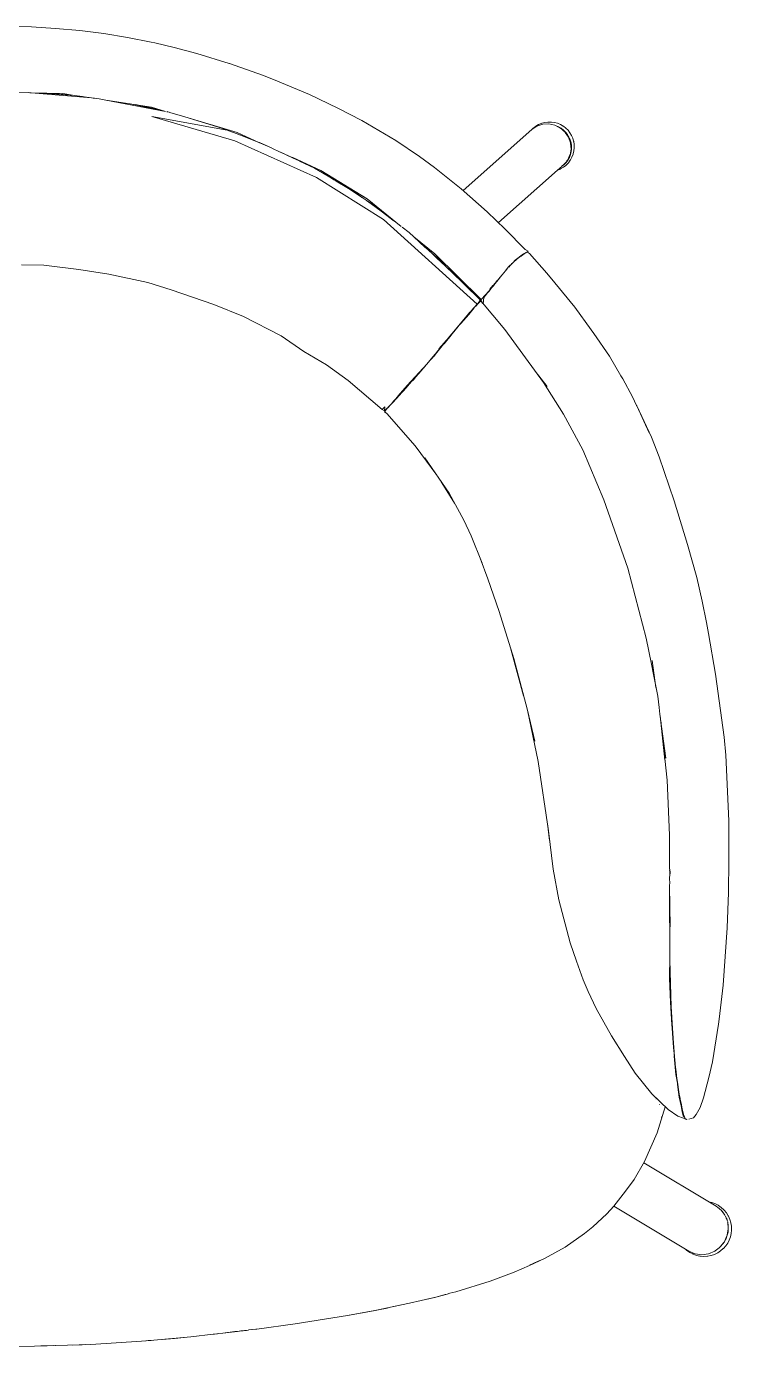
# Model space of a CAD drawing. Header units: millimetres. Extents: x 7998 to 72132, y -12523 to 5591.
# Drawn here: x 65242.1 to 65275.7, y -9556.4 to -9493.7 of the extents above; entities that cross this region are included whole.
import ezdxf

# ---------------------------------------------------------------- set-up
doc = ezdxf.new("R2010")
doc.units = ezdxf.units.MM
doc.layers.add('Xray_Furniture Temporary', color=23, linetype='Continuous', lineweight=15)

msp = doc.modelspace()

# ---------------------------------------------------------------- linework, layer by layer
at = {"layer": 'Xray_Furniture Temporary', "lineweight": 0}
for p, q in [((65242.391, -9493.687), (65241.225, -9493.665)), ((65242.391, -9493.687), (65243.536, -9493.758)), ((65243.536, -9493.758), (65244.684, -9493.863)), ((65244.684, -9493.863), (65245.82, -9494.003)), ((65245.82, -9494.003), (65246.945, -9494.189)), ((65246.945, -9494.189), (65248.069, -9494.409)), ((65248.242, -9494.439), (65248.069, -9494.409)), ((65249.166, -9494.669), (65248.242, -9494.439)), ((65250.249, -9494.951), (65249.166, -9494.669)), ((65250.249, -9494.951), (65251.786, -9495.424)), ((65251.79, -9495.429), (65251.786, -9495.424)), ((65253.361, -9495.983), (65251.79, -9495.429)), ((65253.884, -9496.182), (65253.361, -9495.983)), ((65253.884, -9496.182), (65255.594, -9496.906)), ((65239.582, -9496.837), (65242.241, -9496.813)), ((65242.303, -9496.816), (65242.241, -9496.813)), ((65242.367, -9496.822), (65242.303, -9496.816)), ((65243.879, -9496.858), (65242.367, -9496.822)), ((65245.241, -9497.065), (65242.367, -9496.822)), ((65242.783, -9496.832), (65243.367, -9496.863)), ((65243.367, -9496.854), (65243.09, -9496.839)), ((65244.43, -9496.945), (65243.367, -9496.854)), ((65243.367, -9496.863), (65244.43, -9496.954)), ((65244.43, -9496.945), (65243.879, -9496.858)), ((65244.539, -9496.959), (65244.43, -9496.945)), ((65244.43, -9496.954), (65244.812, -9497)), ((65245.241, -9497.065), (65244.539, -9496.959)), ((65245.317, -9497.071), (65245.241, -9497.065)), ((65245.379, -9497.075), (65245.317, -9497.071)), ((65245.481, -9497.088), (65245.379, -9497.075)), ((65245.597, -9497.105), (65245.481, -9497.088)), ((65245.682, -9497.122), (65245.597, -9497.105)), ((65245.925, -9497.17), (65245.682, -9497.122)), ((65248.095, -9497.5), (65245.925, -9497.17)), ((65248.764, -9497.703), (65245.925, -9497.17)), ((65256.946, -9497.555), (65255.594, -9496.906)), ((65247.085, -9497.347), (65247.549, -9497.434)), ((65247.551, -9497.425), (65247.335, -9497.385)), ((65247.549, -9497.434), (65248.764, -9497.703)), ((65248.557, -9497.65), (65247.551, -9497.425)), ((65248.764, -9497.703), (65248.095, -9497.5)), ((65248.764, -9497.703), (65248.557, -9497.65)), ((65248.837, -9497.721), (65248.816, -9497.715)), ((65248.863, -9497.725), (65248.837, -9497.721)), ((65248.863, -9497.725), (65248.923, -9497.739)), ((65248.923, -9497.739), (65248.965, -9497.75)), ((65248.965, -9497.75), (65249.67, -9497.969)), ((65256.946, -9497.555), (65258.082, -9498.133)), ((65248.111, -9497.947), (65252.051, -9499.11)), ((65251.685, -9498.59), (65248.111, -9497.947)), ((65252.16, -9498.71), (65249.67, -9497.969)), ((65249.67, -9497.969), (65251.429, -9498.508)), ((65250.994, -9498.363), (65251.429, -9498.508)), ((65251.431, -9498.499), (65251.254, -9498.44)), ((65258.082, -9498.133), (65259.705, -9499.085)), ((65266.169, -9498.561), (65266.407, -9498.404)), ((65266.332, -9498.42), (65266.214, -9498.512)), ((65266.347, -9498.41), (65266.332, -9498.42)), ((65266.347, -9498.41), (65266.476, -9498.334)), ((65266.407, -9498.404), (65266.68, -9498.316)), ((65266.614, -9498.277), (65266.476, -9498.334)), ((65266.614, -9498.277), (65266.634, -9498.27)), ((65266.634, -9498.27), (65266.778, -9498.231)), ((65266.68, -9498.316), (65266.969, -9498.302)), ((65266.778, -9498.231), (65266.926, -9498.212)), ((65266.926, -9498.212), (65266.948, -9498.212)), ((65267.077, -9498.213), (65266.948, -9498.212)), ((65266.969, -9498.302), (65267.255, -9498.363)), ((65267.077, -9498.213), (65267.096, -9498.213)), ((65267.243, -9498.233), (65267.096, -9498.213)), ((65267.387, -9498.272), (65267.243, -9498.233)), ((65267.255, -9498.363), (65267.288, -9498.38)), ((65267.296, -9498.382), (65267.288, -9498.38)), ((65267.427, -9498.437), (65267.296, -9498.382)), ((65267.296, -9498.382), (65267.517, -9498.495)), ((65267.427, -9498.437), (65267.369, -9498.42)), ((65267.525, -9498.33), (65267.387, -9498.272)), ((65267.422, -9498.447), (65267.427, -9498.437)), ((65267.551, -9498.508), (65267.427, -9498.437)), ((65267.427, -9498.437), (65267.479, -9498.476)), ((65267.655, -9498.405), (65267.525, -9498.33)), ((65267.655, -9498.405), (65267.663, -9498.41)), ((65267.663, -9498.41), (65267.78, -9498.5)), ((65251.429, -9498.508), (65251.491, -9498.531)), ((65251.635, -9498.574), (65251.431, -9498.499)), ((65251.635, -9498.574), (65251.491, -9498.531)), ((65251.685, -9498.59), (65251.647, -9498.579)), ((65251.685, -9498.59), (65251.767, -9498.623)), ((65252.33, -9498.83), (65251.767, -9498.623)), ((65251.809, -9498.638), (65252.109, -9498.758)), ((65252.109, -9498.758), (65252.328, -9498.838)), ((65253.194, -9499.177), (65252.16, -9498.71)), ((65252.328, -9498.838), (65253.191, -9499.185)), ((65253.194, -9499.177), (65252.33, -9498.83)), ((65259.705, -9499.085), (65260.831, -9499.845)), ((65266.169, -9498.561), (65262.897, -9501.471)), ((65266.214, -9498.512), (65266.169, -9498.561)), ((65267.517, -9498.495), (65267.533, -9498.508)), ((65267.547, -9498.515), (65267.533, -9498.508)), ((65267.547, -9498.515), (65267.551, -9498.508)), ((65267.584, -9498.548), (65267.547, -9498.515)), ((65267.551, -9498.508), (65267.665, -9498.595)), ((65267.599, -9498.566), (65267.584, -9498.548)), ((65267.665, -9498.595), (65267.584, -9498.548)), ((65267.599, -9498.566), (65267.654, -9498.608)), ((65267.665, -9498.595), (65267.654, -9498.608)), ((65267.654, -9498.608), (65267.71, -9498.663)), ((65267.761, -9498.701), (65267.654, -9498.608)), ((65267.767, -9498.696), (65267.665, -9498.595)), ((65267.665, -9498.595), (65267.723, -9498.668)), ((65267.71, -9498.663), (65267.739, -9498.689)), ((65267.739, -9498.689), (65267.746, -9498.699)), ((65267.754, -9498.707), (65267.841, -9498.818)), ((65267.754, -9498.707), (65267.905, -9498.931)), ((65267.767, -9498.696), (65267.761, -9498.701)), ((65267.841, -9498.818), (65267.761, -9498.701)), ((65267.855, -9498.809), (65267.767, -9498.696)), ((65267.885, -9498.603), (65267.78, -9498.5)), ((65267.855, -9498.809), (65267.79, -9498.743)), ((65267.841, -9498.818), (65267.855, -9498.809)), ((65267.841, -9498.818), (65267.905, -9498.931)), ((65267.921, -9498.936), (65267.841, -9498.818)), ((65267.928, -9498.932), (65267.855, -9498.809)), ((65267.855, -9498.809), (65267.893, -9498.895)), ((65267.976, -9498.719), (65267.885, -9498.603)), ((65267.905, -9498.931), (65268.003, -9499.206)), ((65267.905, -9498.931), (65267.913, -9498.94)), ((65267.913, -9498.94), (65267.97, -9499.069)), ((65267.921, -9498.936), (65267.928, -9498.932)), ((65268.018, -9499.202), (65267.921, -9498.936)), ((65267.928, -9498.932), (65267.986, -9499.063)), ((65267.986, -9499.063), (65267.938, -9498.982)), ((65267.986, -9499.063), (65267.97, -9499.069)), ((65267.97, -9499.069), (65268.009, -9499.204)), ((65268.051, -9498.846), (65267.976, -9498.719)), ((65268.026, -9499.201), (65267.986, -9499.063)), ((65267.986, -9499.063), (65268.001, -9499.155)), ((65268.051, -9498.846), (65268.11, -9498.981)), ((65268.11, -9498.981), (65268.152, -9499.122)), ((65255.934, -9500.848), (65252.051, -9499.11)), ((65253.191, -9499.185), (65253.787, -9499.445)), ((65253.221, -9499.189), (65253.194, -9499.177)), ((65253.221, -9499.189), (65253.787, -9499.445)), ((65253.809, -9499.455), (65254.21, -9499.636)), ((65254.227, -9499.644), (65254.799, -9499.912)), ((65254.227, -9499.644), (65254.771, -9499.889)), ((65268.027, -9499.495), (65267.98, -9499.77)), ((65268.019, -9499.621), (65267.996, -9499.718)), ((65267.996, -9499.758), (65268.019, -9499.621)), ((65268.003, -9499.206), (65268.003, -9499.214)), ((65268.003, -9499.214), (65268.027, -9499.495)), ((65268.003, -9499.761), (65268.036, -9499.624)), ((65268.036, -9499.624), (65268.004, -9499.709)), ((65268.009, -9499.204), (65268.03, -9499.342)), ((65268.026, -9499.201), (65268.018, -9499.202)), ((65268.03, -9499.342), (65268.018, -9499.202)), ((65268.034, -9499.482), (65268.019, -9499.621)), ((65268.019, -9499.621), (65268.043, -9499.483)), ((65268.036, -9499.624), (65268.019, -9499.621)), ((65268.047, -9499.341), (65268.023, -9499.252)), ((65268.047, -9499.341), (65268.026, -9499.201)), ((65268.03, -9499.342), (65268.047, -9499.341)), ((65268.03, -9499.342), (65268.034, -9499.482)), ((65268.043, -9499.483), (65268.03, -9499.342)), ((65268.036, -9499.624), (65268.035, -9499.531)), ((65268.051, -9499.483), (65268.036, -9499.624)), ((65268.047, -9499.341), (65268.039, -9499.434)), ((65268.043, -9499.483), (65268.051, -9499.483)), ((65268.051, -9499.483), (65268.047, -9499.341)), ((65268.126, -9499.743), (65268.132, -9499.723)), ((65268.132, -9499.723), (65268.166, -9499.579)), ((65268.155, -9499.133), (65268.152, -9499.122)), ((65268.178, -9499.282), (65268.155, -9499.133)), ((65268.166, -9499.579), (65268.181, -9499.431)), ((65268.181, -9499.431), (65268.178, -9499.282)), ((65254.802, -9499.904), (65254.771, -9499.889)), ((65254.799, -9499.912), (65254.822, -9499.924)), ((65254.802, -9499.904), (65256.142, -9500.509)), ((65255.105, -9500.056), (65254.802, -9499.904)), ((65254.822, -9499.924), (65255.105, -9500.056)), ((65255.121, -9500.064), (65255.841, -9500.402)), ((65260.831, -9499.845), (65261.541, -9500.368)), ((65267.584, -9500.32), (65267.384, -9500.502)), ((65267.584, -9500.32), (65267.596, -9500.313)), ((65267.596, -9500.313), (65267.588, -9500.316)), ((65267.594, -9500.31), (65267.596, -9500.313)), ((65267.596, -9500.313), (65267.705, -9500.227)), ((65267.665, -9500.247), (65267.596, -9500.313)), ((65267.596, -9500.313), (65267.628, -9500.281)), ((65267.663, -9500.363), (65267.781, -9500.27)), ((65267.685, -9500.233), (65267.665, -9500.247)), ((65267.685, -9500.233), (65267.7, -9500.221)), ((65267.7, -9500.221), (65267.732, -9500.183)), ((65267.705, -9500.227), (65267.7, -9500.221)), ((65267.705, -9500.227), (65267.802, -9500.127)), ((65267.802, -9500.127), (65267.732, -9500.183)), ((65267.732, -9500.183), (65267.745, -9500.161)), ((65267.745, -9500.161), (65267.789, -9500.115)), ((65267.781, -9500.27), (65267.795, -9500.259)), ((65267.789, -9500.115), (65267.835, -9500.053)), ((65267.802, -9500.127), (65267.789, -9500.115)), ((65267.795, -9500.259), (65267.899, -9500.151)), ((65267.885, -9500.014), (65267.802, -9500.127)), ((65267.802, -9500.127), (65267.847, -9500.047)), ((65267.852, -9500.034), (65267.835, -9500.053)), ((65267.835, -9500.053), (65267.847, -9500.047)), ((65267.847, -9500.047), (65267.852, -9500.034)), ((65267.857, -9500.023), (65267.852, -9500.034)), ((65267.863, -9500.022), (65267.857, -9500.023)), ((65267.871, -9500.005), (65267.863, -9500.022)), ((65267.863, -9500.022), (65267.878, -9500.01)), ((65267.976, -9499.777), (65267.871, -9500.005)), ((65267.937, -9499.884), (65267.871, -9500.005)), ((65267.878, -9500.01), (65267.937, -9499.884)), ((65267.878, -9500.01), (65267.885, -9500.014)), ((65267.885, -9500.014), (65267.952, -9499.892)), ((65267.952, -9499.892), (65267.899, -9499.966)), ((65267.899, -9500.151), (65267.988, -9500.031)), ((65267.937, -9499.884), (65267.996, -9499.758)), ((65267.976, -9499.777), (65267.937, -9499.884)), ((65267.937, -9499.884), (65267.952, -9499.892)), ((65267.952, -9499.892), (65268.003, -9499.761)), ((65267.952, -9499.892), (65267.975, -9499.803)), ((65267.98, -9499.77), (65267.976, -9499.777)), ((65267.988, -9500.031), (65268, -9500.014)), ((65268.003, -9499.761), (65267.996, -9499.758)), ((65268, -9500.014), (65268.072, -9499.883)), ((65268.126, -9499.743), (65268.072, -9499.883)), ((65255.841, -9500.402), (65256.483, -9500.79)), ((65259.113, -9502.843), (65255.934, -9500.848)), ((65258.334, -9501.856), (65256.142, -9500.509)), ((65258.334, -9501.856), (65256.483, -9500.79)), ((65256.565, -9500.838), (65256.76, -9500.958)), ((65256.76, -9500.958), (65256.862, -9501.016)), ((65261.541, -9500.368), (65262.807, -9501.392)), ((65267.377, -9500.504), (65264.577, -9502.994)), ((65267.384, -9500.502), (65267.377, -9500.504)), ((65267.522, -9500.444), (65267.384, -9500.502)), ((65267.522, -9500.444), (65267.534, -9500.438)), ((65267.534, -9500.438), (65267.663, -9500.363)), ((65256.862, -9501.016), (65257.454, -9501.377)), ((65257.458, -9501.37), (65256.937, -9501.052)), ((65257.454, -9501.377), (65258.005, -9501.736)), ((65258.009, -9501.728), (65257.458, -9501.37)), ((65264.047, -9502.484), (65262.807, -9501.392)), ((65258.005, -9501.736), (65258.089, -9501.794)), ((65258.526, -9502.086), (65258.009, -9501.728)), ((65258.089, -9501.794), (65258.223, -9501.882)), ((65258.223, -9501.882), (65258.311, -9501.947)), ((65258.311, -9501.947), (65258.522, -9502.093)), ((65259.958, -9503.177), (65258.334, -9501.856)), ((65259.482, -9502.804), (65258.334, -9501.856)), ((65258.522, -9502.093), (65259.011, -9502.451)), ((65259.015, -9502.444), (65258.526, -9502.086)), ((65259.011, -9502.451), (65259.478, -9502.811)), ((65259.011, -9502.451), (65259.482, -9502.804)), ((65259.482, -9502.804), (65259.015, -9502.444)), ((65263.567, -9506.872), (65259.113, -9502.843)), ((65259.478, -9502.811), (65259.59, -9502.902)), ((65259.592, -9502.893), (65259.482, -9502.804)), ((65264.896, -9503.301), (65264.047, -9502.484)), ((65259.732, -9503.008), (65259.599, -9502.899)), ((65259.599, -9502.899), (65259.737, -9503.003)), ((65260.008, -9503.21), (65260.338, -9503.46)), ((65260.554, -9503.661), (65260.338, -9503.46)), ((65265.846, -9504.266), (65264.896, -9503.301)), ((65261.562, -9504.481), (65260.559, -9503.666)), ((65261.082, -9504.152), (65260.559, -9503.666)), ((65261.239, -9504.291), (65261.082, -9504.152)), ((65261.659, -9504.674), (65261.239, -9504.291)), ((65261.455, -9504.499), (65261.239, -9504.291)), ((65261.455, -9504.499), (65261.654, -9504.681)), ((65263.753, -9506.649), (65261.562, -9504.481)), ((65261.654, -9504.681), (65262.064, -9505.066)), ((65262.069, -9505.059), (65261.659, -9504.674)), ((65265.776, -9504.47), (65265.365, -9504.778)), ((65265.465, -9504.714), (65265.402, -9504.766)), ((65265.408, -9504.773), (65265.471, -9504.72)), ((65265.527, -9504.664), (65265.465, -9504.714)), ((65265.471, -9504.72), (65265.533, -9504.671)), ((65265.588, -9504.618), (65265.527, -9504.664)), ((65265.533, -9504.671), (65265.594, -9504.625)), ((65265.647, -9504.576), (65265.588, -9504.618)), ((65265.594, -9504.625), (65265.653, -9504.583)), ((65265.702, -9504.538), (65265.647, -9504.576)), ((65265.653, -9504.583), (65265.708, -9504.545)), ((65265.753, -9504.505), (65265.702, -9504.538)), ((65265.708, -9504.545), (65265.715, -9504.54)), ((65265.715, -9504.54), (65265.743, -9504.519)), ((65265.8, -9504.475), (65265.743, -9504.519)), ((65265.8, -9504.475), (65265.753, -9504.505)), ((65265.983, -9504.357), (65265.776, -9504.47)), ((65265.841, -9504.451), (65265.8, -9504.475)), ((65265.875, -9504.432), (65265.841, -9504.451)), ((65265.983, -9504.357), (65265.846, -9504.266)), ((65265.901, -9504.419), (65265.875, -9504.432)), ((65265.956, -9504.384), (65265.901, -9504.419)), ((65265.965, -9504.392), (65265.983, -9504.357)), ((65265.965, -9504.392), (65266.047, -9504.467)), ((65266.872, -9505.401), (65266.047, -9504.467)), ((65242.981, -9505.011), (65241.921, -9504.999)), ((65244.642, -9505.214), (65242.981, -9505.011)), ((65244.642, -9505.214), (65246.059, -9505.448)), ((65262.832, -9505.806), (65262.064, -9505.066)), ((65262.466, -9505.445), (65262.069, -9505.059)), ((65264.831, -9505.374), (65264.913, -9505.277)), ((65264.989, -9505.176), (65264.913, -9505.277)), ((65264.913, -9505.277), (65264.992, -9505.186)), ((65265.058, -9505.093), (65264.989, -9505.176)), ((65265.061, -9505.097), (65264.989, -9505.176)), ((65265.134, -9505.02), (65265.058, -9505.093)), ((65265.134, -9505.02), (65265.061, -9505.097)), ((65265.067, -9505.103), (65265.14, -9505.026)), ((65265.14, -9505.026), (65265.21, -9504.956)), ((65265.271, -9504.883), (65265.204, -9504.949)), ((65265.21, -9504.956), (65265.277, -9504.89)), ((65265.365, -9504.778), (65265.271, -9504.883)), ((65265.337, -9504.823), (65265.271, -9504.883)), ((65265.277, -9504.89), (65265.343, -9504.829)), ((65265.402, -9504.766), (65265.337, -9504.823)), ((65265.343, -9504.829), (65265.408, -9504.773)), ((65246.059, -9505.448), (65247.917, -9505.839)), ((65249.022, -9506.195), (65247.917, -9505.839)), ((65262.832, -9505.806), (65262.466, -9505.445)), ((65262.967, -9505.938), (65262.832, -9505.806)), ((65263.695, -9506.641), (65262.967, -9505.938)), ((65264.317, -9505.978), (65264.163, -9506.153)), ((65264.317, -9505.978), (65264.329, -9505.99)), ((65264.322, -9505.999), (65264.318, -9506.004)), ((65264.484, -9505.793), (65264.32, -9505.975)), ((65264.32, -9505.975), (65264.329, -9505.99)), ((65264.329, -9505.99), (65264.322, -9505.999)), ((65264.328, -9506.005), (65264.338, -9506)), ((65264.402, -9505.898), (65264.329, -9505.99)), ((65264.329, -9505.99), (65264.335, -9505.996)), ((65264.335, -9505.996), (65264.341, -9505.996)), ((65264.341, -9505.996), (65264.408, -9505.905)), ((65264.484, -9505.793), (65264.402, -9505.898)), ((65264.575, -9505.692), (65264.408, -9505.905)), ((65264.524, -9505.742), (65264.484, -9505.793)), ((65264.524, -9505.742), (65264.53, -9505.736)), ((65264.661, -9505.584), (65264.53, -9505.736)), ((65264.575, -9505.692), (65264.661, -9505.584)), ((65264.661, -9505.584), (65264.747, -9505.477)), ((65264.747, -9505.477), (65264.831, -9505.374)), ((65266.872, -9505.401), (65267.255, -9505.857)), ((65268.205, -9507.014), (65267.255, -9505.857)), ((65249.022, -9506.195), (65251.059, -9506.879)), ((65263.756, -9506.653), (65263.969, -9506.427)), ((65263.859, -9506.857), (65263.886, -9506.548)), ((65263.886, -9506.548), (65263.959, -9506.45)), ((65263.959, -9506.45), (65264.007, -9506.394)), ((65263.969, -9506.427), (65264.114, -9506.255)), ((65264.007, -9506.394), (65264.061, -9506.332)), ((65264.061, -9506.332), (65264.119, -9506.262)), ((65264.178, -9506.178), (65264.114, -9506.255)), ((65264.119, -9506.262), (65264.183, -9506.185)), ((65264.247, -9506.093), (65264.178, -9506.178)), ((65264.183, -9506.185), (65264.253, -9506.099)), ((65264.253, -9506.099), (65264.32, -9506.015)), ((65264.314, -9506.009), (65264.32, -9506.015)), ((65264.318, -9506.004), (65264.324, -9506.01)), ((65264.324, -9506.01), (65264.328, -9506.014)), ((65252.455, -9507.463), (65251.059, -9506.879)), ((65263.217, -9507.255), (65263.162, -9507.322)), ((65263.169, -9507.328), (65263.266, -9507.216)), ((65263.17, -9507.358), (65263.42, -9507.042)), ((65263.17, -9507.358), (65263.349, -9507.122)), ((65263.259, -9507.21), (65263.217, -9507.255)), ((65263.285, -9507.181), (65263.259, -9507.21)), ((65263.266, -9507.216), (65263.349, -9507.122)), ((65263.567, -9506.872), (65263.285, -9507.181)), ((65263.349, -9507.122), (65263.42, -9507.042)), ((65263.496, -9506.966), (65263.488, -9506.959)), ((65263.496, -9506.966), (65263.618, -9506.844)), ((65263.682, -9506.736), (65263.567, -9506.872)), ((65263.618, -9506.844), (65263.694, -9506.756)), ((65263.678, -9506.678), (65263.691, -9506.697)), ((65263.695, -9506.68), (65263.678, -9506.678)), ((65263.687, -9506.736), (65263.682, -9506.736)), ((65263.687, -9506.736), (65263.69, -9506.733)), ((65263.694, -9506.756), (65263.687, -9506.736)), ((65263.69, -9506.733), (65263.715, -9506.74)), ((65263.691, -9506.697), (65263.695, -9506.68)), ((65263.691, -9506.697), (65263.694, -9506.728)), ((65263.738, -9506.715), (65263.694, -9506.728)), ((65263.715, -9506.74), (65263.694, -9506.756)), ((65263.695, -9506.68), (65263.695, -9506.641)), ((65263.738, -9506.715), (65263.715, -9506.74)), ((65263.753, -9506.649), (65263.725, -9506.684)), ((65263.725, -9506.684), (65263.756, -9506.653)), ((65263.729, -9506.688), (65263.743, -9506.678)), ((65263.839, -9506.833), (65263.729, -9506.688)), ((65263.738, -9506.715), (65264.886, -9508.069)), ((65263.743, -9506.678), (65263.839, -9506.833)), ((65263.756, -9506.653), (65263.753, -9506.649)), ((65268.205, -9507.014), (65268.983, -9508.09)), ((65252.455, -9507.463), (65254.249, -9508.369)), ((65262.443, -9508.181), (65263.086, -9507.412)), ((65262.664, -9507.928), (65262.71, -9507.873)), ((65262.71, -9507.873), (65262.784, -9507.782)), ((65263.17, -9507.358), (65262.784, -9507.782)), ((65262.922, -9507.62), (65262.784, -9507.782)), ((65262.922, -9507.62), (65262.935, -9507.604)), ((65262.935, -9507.604), (65263.169, -9507.328)), ((65263.162, -9507.322), (65263.086, -9507.412)), ((65254.249, -9508.369), (65255.332, -9509.125)), ((65261.741, -9508.999), (65262.231, -9508.438)), ((65262.332, -9508.336), (65262.001, -9508.762)), ((65262.231, -9508.438), (65262.094, -9508.605)), ((65262.101, -9508.612), (65262.237, -9508.445)), ((65262.236, -9508.428), (65262.231, -9508.438)), ((65262.372, -9508.267), (65262.236, -9508.428)), ((65262.237, -9508.445), (65262.332, -9508.336)), ((65262.332, -9508.336), (65262.378, -9508.273)), ((65262.443, -9508.181), (65262.372, -9508.267)), ((65262.378, -9508.273), (65262.522, -9508.1)), ((65262.522, -9508.1), (65262.664, -9507.928)), ((65266.719, -9510.593), (65264.886, -9508.069)), ((65269.113, -9508.265), (65268.983, -9508.09)), ((65269.857, -9509.348), (65269.113, -9508.265)), ((65255.332, -9509.125), (65256.405, -9509.758)), ((65261.686, -9509.106), (65261.59, -9509.223)), ((65261.651, -9509.163), (65261.846, -9508.924)), ((65261.715, -9509.076), (65261.686, -9509.106)), ((65261.716, -9509.07), (65261.715, -9509.076)), ((65262.094, -9508.605), (65261.716, -9509.07)), ((65261.741, -9508.999), (65262.094, -9508.605)), ((65262.101, -9508.612), (65261.846, -9508.924)), ((65256.405, -9509.758), (65257.438, -9510.504)), ((65260.996, -9509.914), (65261.174, -9509.718)), ((65261.174, -9509.718), (65261.064, -9509.851)), ((65261.322, -9509.544), (65261.174, -9509.718)), ((65261.46, -9509.38), (65261.322, -9509.544)), ((65261.421, -9509.441), (65261.322, -9509.544)), ((65261.421, -9509.441), (65261.467, -9509.386)), ((65261.59, -9509.223), (65261.46, -9509.38)), ((65261.467, -9509.386), (65261.484, -9509.367)), ((65261.484, -9509.367), (65261.597, -9509.229)), ((65261.597, -9509.229), (65261.651, -9509.163)), ((65269.857, -9509.348), (65270.4, -9510.273)), ((65260.996, -9509.914), (65260.247, -9510.735)), ((65260.643, -9510.325), (65260.447, -9510.545)), ((65260.453, -9510.551), (65260.649, -9510.331)), ((65260.649, -9510.331), (65260.54, -9510.462)), ((65260.833, -9510.11), (65260.643, -9510.325)), ((65260.649, -9510.331), (65260.793, -9510.169)), ((65260.983, -9509.937), (65260.793, -9510.169)), ((65260.983, -9509.937), (65260.833, -9510.11)), ((65260.936, -9509.979), (65260.983, -9509.937)), ((65260.99, -9509.93), (65260.983, -9509.937)), ((65261.012, -9509.906), (65260.99, -9509.93)), ((65261.042, -9509.872), (65260.996, -9509.914)), ((65261.042, -9509.872), (65261.012, -9509.906)), ((65261.031, -9509.893), (65261.012, -9509.906)), ((65266.327, -9510.053), (65266.889, -9510.78)), ((65270.4, -9510.273), (65270.487, -9510.425)), ((65259.059, -9511.872), (65257.438, -9510.504)), ((65259.801, -9511.244), (65260.247, -9510.735)), ((65259.873, -9511.181), (65260.247, -9510.735)), ((65260.024, -9511.013), (65259.945, -9511.095)), ((65260.031, -9511.02), (65260.023, -9511.031)), ((65260.024, -9511.013), (65260.056, -9510.978)), ((65260.031, -9511.02), (65260.059, -9510.991)), ((65260.25, -9510.764), (65260.056, -9510.978)), ((65260.056, -9510.978), (65260.166, -9510.87)), ((65260.059, -9510.991), (65260.063, -9510.984)), ((65260.063, -9510.984), (65260.166, -9510.87)), ((65260.166, -9510.87), (65260.202, -9510.834)), ((65260.202, -9510.834), (65260.256, -9510.77)), ((65260.447, -9510.545), (65260.25, -9510.764)), ((65260.256, -9510.77), (65260.453, -9510.551)), ((65260.54, -9510.462), (65260.453, -9510.551)), ((65266.719, -9510.593), (65267.67, -9512.092)), ((65270.948, -9511.27), (65270.487, -9510.425)), ((65259.474, -9511.62), (65259.43, -9511.665)), ((65259.436, -9511.671), (65259.481, -9511.626)), ((65259.554, -9511.53), (65259.474, -9511.62)), ((65259.481, -9511.626), (65259.561, -9511.536)), ((65259.576, -9511.499), (65259.554, -9511.53)), ((65259.561, -9511.536), (65259.71, -9511.372)), ((65259.576, -9511.499), (65259.623, -9511.445)), ((65259.653, -9511.414), (65259.623, -9511.445)), ((65259.653, -9511.414), (65259.791, -9511.254)), ((65259.704, -9511.366), (65259.653, -9511.414)), ((65259.807, -9511.251), (65259.704, -9511.366)), ((65259.71, -9511.372), (65259.879, -9511.187)), ((65259.791, -9511.254), (65259.801, -9511.244)), ((65259.801, -9511.244), (65259.945, -9511.095)), ((65259.845, -9511.211), (65259.807, -9511.251)), ((65259.873, -9511.181), (65259.845, -9511.211)), ((65259.98, -9511.071), (65259.873, -9511.181)), ((65259.879, -9511.187), (65259.98, -9511.071)), ((65260.023, -9511.031), (65259.98, -9511.071)), ((65271.142, -9511.688), (65270.948, -9511.27)), ((65259.059, -9511.872), (65259.171, -9511.744)), ((65259.159, -9511.938), (65259.059, -9511.872)), ((65259.171, -9511.744), (65259.159, -9511.938)), ((65259.174, -9511.922), (65259.159, -9511.938)), ((65259.159, -9511.938), (65259.177, -9511.934)), ((65259.184, -9511.948), (65259.164, -9511.983)), ((65259.271, -9512.067), (65259.164, -9511.983)), ((65259.196, -9511.908), (65259.174, -9511.922)), ((65259.174, -9511.922), (65259.177, -9511.934)), ((65259.177, -9511.934), (65259.196, -9511.908)), ((65259.202, -9511.914), (65259.177, -9511.934)), ((65259.184, -9511.94), (65259.21, -9511.913)), ((65259.184, -9511.948), (65259.21, -9511.913)), ((65259.202, -9511.914), (65259.184, -9511.94)), ((65259.184, -9511.94), (65259.184, -9511.948)), ((65259.188, -9511.953), (65259.28, -9511.836)), ((65259.196, -9511.908), (65259.223, -9511.876)), ((65259.204, -9511.907), (65259.202, -9511.914)), ((65259.247, -9511.862), (65259.204, -9511.907)), ((65259.21, -9511.913), (65259.236, -9511.893)), ((65259.298, -9511.804), (65259.223, -9511.876)), ((65259.236, -9511.893), (65259.261, -9511.86)), ((65259.249, -9511.859), (65259.247, -9511.862)), ((65259.255, -9511.854), (65259.249, -9511.859)), ((65259.298, -9511.804), (65259.255, -9511.854)), ((65259.261, -9511.86), (65259.265, -9511.855)), ((65260.62, -9513.599), (65259.271, -9512.067)), ((65259.336, -9511.779), (65259.28, -9511.836)), ((65259.28, -9511.836), (65259.31, -9511.814)), ((65259.31, -9511.814), (65259.336, -9511.779)), ((65259.43, -9511.665), (65259.33, -9511.773)), ((65259.43, -9511.665), (65259.336, -9511.779)), ((65259.336, -9511.779), (65259.436, -9511.671)), ((65267.67, -9512.092), (65268.589, -9513.792)), ((65271.142, -9511.688), (65271.149, -9511.703)), ((65271.149, -9511.703), (65271.739, -9512.978)), ((65271.149, -9511.703), (65271.845, -9513.191)), ((65272.21, -9514.133), (65271.845, -9513.191)), ((65261.648, -9515.005), (65260.62, -9513.599)), ((65268.589, -9513.792), (65269.579, -9516.164)), ((65272.21, -9514.133), (65272.926, -9516.214)), ((65261.077, -9514.178), (65262.231, -9515.85)), ((65262.49, -9516.322), (65261.86, -9515.312)), ((65262.231, -9515.85), (65262.939, -9517.14)), ((65270.719, -9519.422), (65269.579, -9516.164)), ((65273.562, -9518.287), (65272.926, -9516.214)), ((65263.279, -9517.875), (65262.939, -9517.14)), ((65263.808, -9519.18), (65263.279, -9517.875)), ((65273.562, -9518.287), (65274.009, -9519.861)), ((65263.711, -9518.94), (65264.076, -9519.931)), ((65271.6, -9522.743), (65270.719, -9519.422)), ((65264.605, -9521.478), (65264.076, -9519.931)), ((65274.009, -9519.861), (65274.259, -9520.987)), ((65274.462, -9522.005), (65274.259, -9520.987)), ((65264.605, -9521.478), (65265.302, -9523.712)), ((65274.558, -9522.527), (65274.462, -9522.005)), ((65271.6, -9522.743), (65271.845, -9523.982)), ((65274.892, -9524.455), (65274.558, -9522.527)), ((65265.772, -9525.484), (65265.166, -9523.276)), ((65265.952, -9526.166), (65265.302, -9523.712)), ((65271.877, -9524.137), (65271.845, -9523.982)), ((65271.896, -9524.242), (65271.877, -9524.137)), ((65272.063, -9525.085), (65271.882, -9523.806)), ((65271.896, -9524.242), (65272.145, -9525.498)), ((65275.296, -9527.451), (65274.892, -9524.455)), ((65272.209, -9526.048), (65272.145, -9525.498)), ((65272.243, -9526.357), (65272.209, -9526.048)), ((65265.952, -9526.166), (65266.307, -9527.643)), ((65266.464, -9528.616), (65265.952, -9526.166)), ((65272.539, -9528.444), (65272.243, -9526.357)), ((65272.372, -9527.44), (65272.255, -9526.437)), ((65272.489, -9528.541), (65272.255, -9526.437)), ((65272.381, -9527.439), (65272.287, -9526.666)), ((65272.592, -9529.504), (65272.372, -9527.44)), ((65272.458, -9528.189), (65272.381, -9527.439)), ((65275.296, -9527.451), (65275.38, -9528.303)), ((65272.489, -9528.541), (65272.458, -9528.189)), ((65275.519, -9531.423), (65275.38, -9528.303)), ((65266.464, -9528.616), (65266.957, -9531.903)), ((65272.592, -9529.504), (65272.712, -9532.109)), ((65267.011, -9532.357), (65266.906, -9531.56)), ((65275.519, -9531.423), (65275.525, -9533.32)), ((65266.957, -9531.903), (65267.174, -9533.727)), ((65272.712, -9532.109), (65272.712, -9533.722)), ((65275.507, -9534.836), (65275.525, -9533.32)), ((65267.447, -9535.18), (65267.174, -9533.727)), ((65272.714, -9533.734), (65272.712, -9533.792)), ((65272.712, -9534.147), (65272.714, -9533.993)), ((65272.712, -9534.147), (65272.712, -9534.209)), ((65272.714, -9534.354), (65272.712, -9534.209)), ((65272.714, -9533.734), (65272.738, -9533.892)), ((65272.738, -9533.951), (65272.714, -9533.804)), ((65272.714, -9533.993), (65272.714, -9533.804)), ((65272.713, -9534.524), (65272.714, -9534.354)), ((65272.713, -9534.524), (65272.739, -9536.476)), ((65272.713, -9535.701), (65272.713, -9534.524)), ((65275.442, -9536.523), (65275.507, -9534.836)), ((65267.447, -9535.18), (65267.99, -9537.222)), ((65272.712, -9536.26), (65272.713, -9535.701)), ((65272.714, -9536.286), (65272.712, -9536.26)), ((65272.715, -9536.868), (65272.714, -9536.286)), ((65275.25, -9539.24), (65275.442, -9536.523)), ((65267.99, -9537.222), (65268.282, -9538.105)), ((65272.719, -9537.447), (65272.715, -9536.868)), ((65272.711, -9538.932), (65272.718, -9537.858)), ((65272.718, -9537.858), (65272.719, -9537.447)), ((65272.725, -9538.021), (65272.718, -9537.858)), ((65272.725, -9538.021), (65272.719, -9537.447)), ((65268.282, -9538.105), (65268.597, -9538.984)), ((65272.735, -9538.591), (65272.725, -9538.021)), ((65272.75, -9539.155), (65272.735, -9538.591)), ((65268.597, -9538.984), (65268.839, -9539.54)), ((65272.76, -9540.053), (65272.711, -9538.932)), ((65272.768, -9539.694), (65272.75, -9539.155)), ((65272.759, -9539.711), (65272.75, -9539.155)), ((65275.25, -9539.24), (65275.068, -9540.853)), ((65268.839, -9539.54), (65269.226, -9540.348)), ((65272.802, -9540.693), (65272.759, -9539.711)), ((65272.762, -9539.782), (65272.769, -9539.743)), ((65272.768, -9539.701), (65272.768, -9539.694)), ((65272.768, -9539.71), (65272.768, -9539.701)), ((65272.79, -9540.252), (65272.768, -9539.71)), ((65269.226, -9540.348), (65269.943, -9541.652)), ((65272.821, -9541.125), (65272.76, -9540.053)), ((65272.815, -9540.777), (65272.79, -9540.252)), ((65272.802, -9540.693), (65272.806, -9540.778)), ((65272.821, -9541.125), (65272.806, -9540.778)), ((65272.843, -9541.281), (65272.815, -9540.777)), ((65272.821, -9541.125), (65272.834, -9541.282)), ((65275.037, -9541.093), (65274.75, -9542.891)), ((65275.037, -9541.093), (65275.068, -9540.853)), ((65270.561, -9542.628), (65269.943, -9541.652)), ((65272.834, -9541.282), (65272.864, -9541.761)), ((65272.873, -9541.761), (65272.843, -9541.281)), ((65272.864, -9541.761), (65272.897, -9542.212)), ((65272.906, -9542.211), (65272.873, -9541.761)), ((65272.905, -9542.365), (65272.897, -9542.212)), ((65272.897, -9542.212), (65272.921, -9542.497)), ((65272.921, -9542.497), (65272.905, -9542.365)), ((65272.942, -9542.63), (65272.906, -9542.211)), ((65270.561, -9542.628), (65271.071, -9543.428)), ((65272.921, -9542.497), (65272.92, -9542.505)), ((65273.009, -9543.36), (65272.92, -9542.505)), ((65272.928, -9542.47), (65272.921, -9542.497)), ((65273.008, -9543.492), (65272.931, -9542.611)), ((65272.973, -9542.946), (65272.942, -9542.63)), ((65272.967, -9542.96), (65272.973, -9542.946)), ((65272.979, -9543.013), (65272.973, -9542.946)), ((65272.979, -9543.013), (65272.975, -9543.034)), ((65273.018, -9543.359), (65272.979, -9543.013)), ((65274.75, -9542.891), (65274.575, -9543.634)), ((65271.863, -9544.409), (65271.071, -9543.428)), ((65273.008, -9543.492), (65273.081, -9543.904)), ((65273.009, -9543.36), (65273.081, -9543.904)), ((65273.057, -9543.673), (65273.018, -9543.359)), ((65274.328, -9544.598), (65274.575, -9543.634)), ((65273.097, -9543.954), (65273.057, -9543.673)), ((65273.081, -9543.904), (65273.088, -9543.955)), ((65273.088, -9543.955), (65273.105, -9544.087)), ((65273.136, -9544.204), (65273.097, -9543.954)), ((65273.166, -9544.565), (65273.105, -9544.087)), ((65273.105, -9544.087), (65273.127, -9544.206)), ((65273.127, -9544.206), (65273.164, -9544.426)), ((65273.173, -9544.425), (65273.136, -9544.204)), ((65272.641, -9545.154), (65271.863, -9544.409)), ((65272.053, -9544.645), (65272.062, -9544.65)), ((65272.065, -9544.643), (65272.054, -9544.638)), ((65272.228, -9544.909), (65272.239, -9544.914)), ((65273.164, -9544.426), (65273.2, -9544.618)), ((65273.258, -9544.972), (65273.166, -9544.565)), ((65273.209, -9544.617), (65273.173, -9544.425)), ((65273.2, -9544.618), (65273.233, -9544.783)), ((65273.218, -9544.664), (65273.209, -9544.617)), ((65273.218, -9544.664), (65273.269, -9544.937)), ((65273.233, -9544.783), (65273.262, -9544.922)), ((65274.161, -9545.056), (65274.328, -9544.598)), ((65272.123, -9546.261), (65272.443, -9545.238)), ((65272.238, -9544.917), (65272.227, -9544.912)), ((65272.329, -9545.55), (65272.349, -9545.482)), ((65272.502, -9545.04), (65272.443, -9545.238)), ((65272.491, -9545.034), (65272.502, -9545.04)), ((65272.492, -9545.031), (65272.502, -9545.04)), ((65272.502, -9545.04), (65272.532, -9545.049)), ((65273.109, -9545.468), (65272.641, -9545.154)), ((65273.109, -9545.468), (65273.371, -9545.565)), ((65273.258, -9544.972), (65273.311, -9545.25)), ((65273.262, -9544.922), (65273.269, -9544.937)), ((65273.269, -9544.937), (65273.288, -9545.038)), ((65273.288, -9545.038), (65273.308, -9545.12)), ((65273.366, -9545.388), (65273.308, -9545.12)), ((65273.311, -9545.25), (65273.308, -9545.255)), ((65273.36, -9545.448), (65273.308, -9545.255)), ((65273.339, -9545.266), (65273.311, -9545.25)), ((65273.337, -9545.291), (65273.346, -9545.296)), ((65273.426, -9545.516), (65273.36, -9545.448)), ((65273.469, -9545.609), (65273.366, -9545.388)), ((65273.851, -9545.545), (65273.98, -9545.395)), ((65274.161, -9545.056), (65273.98, -9545.395)), ((65273.469, -9545.609), (65273.371, -9545.565)), ((65273.51, -9545.627), (65273.469, -9545.609)), ((65273.51, -9545.627), (65273.515, -9545.618)), ((65273.51, -9545.627), (65273.532, -9545.624)), ((65273.532, -9545.624), (65273.52, -9545.612)), ((65273.535, -9545.613), (65273.52, -9545.612)), ((65273.532, -9545.624), (65273.535, -9545.613)), ((65273.621, -9545.618), (65273.851, -9545.545)), ((65272.123, -9546.261), (65271.525, -9547.617)), ((65271.525, -9547.617), (65271.024, -9548.477)), ((65274.918, -9549.744), (65271.487, -9547.682)), ((65270.619, -9549.039), (65271.024, -9548.477)), ((65270.619, -9549.039), (65270.064, -9549.753)), ((65270.064, -9549.753), (65269.734, -9550.115)), ((65273.631, -9551.893), (65270.066, -9549.751)), ((65274.696, -9549.567), (65274.584, -9549.543)), ((65274.696, -9549.567), (65274.711, -9549.571)), ((65274.711, -9549.571), (65274.867, -9549.627)), ((65274.867, -9549.627), (65275.015, -9549.703)), ((65275.002, -9549.81), (65274.918, -9549.744)), ((65275.002, -9549.81), (65275.067, -9549.855)), ((65275.015, -9549.703), (65275.032, -9549.713)), ((65275.032, -9549.713), (65275.168, -9549.809)), ((65275.067, -9549.855), (65275.047, -9549.845)), ((65275.067, -9549.855), (65275.065, -9549.859)), ((65275.101, -9549.887), (65275.067, -9549.855)), ((65275.067, -9549.855), (65275.079, -9549.87)), ((65275.167, -9549.939), (65275.101, -9549.887)), ((65275.168, -9549.809), (65275.29, -9549.922)), ((65275.29, -9549.922), (65275.306, -9549.938)), ((65269.734, -9550.115), (65269.062, -9550.736)), ((65275.355, -9550.194), (65275.167, -9549.939)), ((65275.206, -9549.993), (65275.279, -9550.081)), ((65275.279, -9550.081), (65275.254, -9550.057)), ((65275.276, -9550.083), (65275.279, -9550.081)), ((65275.279, -9550.081), (65275.321, -9550.149)), ((65275.279, -9550.081), (65275.293, -9550.11)), ((65275.306, -9549.938), (65275.411, -9550.067)), ((65275.365, -9550.22), (65275.426, -9550.356)), ((65275.457, -9550.46), (65275.365, -9550.22)), ((65275.426, -9550.356), (65275.402, -9550.316)), ((65275.499, -9550.208), (65275.411, -9550.067)), ((65275.426, -9550.356), (65275.418, -9550.359)), ((65275.457, -9550.46), (65275.426, -9550.356)), ((65275.426, -9550.356), (65275.433, -9550.398)), ((65275.471, -9550.507), (65275.469, -9550.491)), ((65275.471, -9550.507), (65275.496, -9550.663)), ((65275.501, -9550.807), (65275.471, -9550.507)), ((65275.499, -9550.208), (65275.51, -9550.228)), ((65275.51, -9550.228), (65275.577, -9550.379)), ((65275.577, -9550.379), (65275.624, -9550.537)), ((65275.624, -9550.537), (65275.651, -9550.701)), ((65268.674, -9551.052), (65267.756, -9551.69)), ((65269.062, -9550.736), (65268.674, -9551.052)), ((65275.322, -9551.425), (65275.451, -9551.131)), ((65275.451, -9551.131), (65275.396, -9551.284)), ((65275.451, -9551.131), (65275.501, -9550.821)), ((65275.451, -9551.131), (65275.486, -9550.979)), ((65275.486, -9550.979), (65275.466, -9551.035)), ((65275.486, -9550.979), (65275.475, -9550.977)), ((65275.496, -9550.663), (65275.481, -9550.61)), ((65275.486, -9550.979), (65275.485, -9550.917)), ((65275.486, -9550.664), (65275.496, -9550.663)), ((65275.501, -9550.821), (65275.486, -9550.979)), ((65275.496, -9550.663), (65275.492, -9550.716)), ((65275.496, -9550.663), (65275.501, -9550.807)), ((65275.501, -9550.811), (65275.501, -9550.807)), ((65275.501, -9550.811), (65275.501, -9550.821)), ((65275.602, -9551.203), (65275.639, -9551.043)), ((65275.639, -9551.043), (65275.655, -9550.881)), ((65275.651, -9550.701), (65275.656, -9550.868)), ((65275.656, -9550.868), (65275.655, -9550.881)), ((65266.768, -9552.237), (65267.756, -9551.69)), ((65273.472, -9551.797), (65273.517, -9551.839)), ((65274.858, -9551.886), (65274.963, -9551.805)), ((65275.005, -9551.778), (65274.963, -9551.805)), ((65275.005, -9551.778), (65274.988, -9551.786)), ((65275.003, -9551.775), (65275.005, -9551.778)), ((65275.049, -9551.74), (65275.005, -9551.778)), ((65275.005, -9551.778), (65275.018, -9551.763)), ((65275.049, -9551.74), (65275.117, -9551.688)), ((65275.117, -9551.688), (65275.314, -9551.437)), ((65275.26, -9551.765), (65275.134, -9551.874)), ((65275.147, -9551.65), (65275.232, -9551.556)), ((65275.232, -9551.556), (65275.197, -9551.587)), ((65275.232, -9551.556), (65275.225, -9551.551)), ((65275.314, -9551.437), (65275.232, -9551.556)), ((65275.232, -9551.556), (65275.255, -9551.513)), ((65275.26, -9551.765), (65275.268, -9551.758)), ((65275.268, -9551.758), (65275.377, -9551.637)), ((65275.32, -9551.43), (65275.322, -9551.425)), ((65275.396, -9551.284), (65275.322, -9551.425)), ((65275.396, -9551.284), (65275.362, -9551.333)), ((65275.471, -9551.502), (65275.377, -9551.637)), ((65275.386, -9551.279), (65275.396, -9551.284)), ((65275.396, -9551.284), (65275.41, -9551.225)), ((65275.546, -9551.357), (65275.471, -9551.502)), ((65275.602, -9551.203), (65275.546, -9551.357)), ((65266.051, -9552.555), (65266.467, -9552.368)), ((65266.768, -9552.237), (65266.054, -9552.566)), ((65266.538, -9552.337), (65266.467, -9552.368)), ((65273.529, -9551.849), (65273.517, -9551.839)), ((65273.665, -9551.945), (65273.529, -9551.849)), ((65273.631, -9551.893), (65273.923, -9552.015)), ((65273.812, -9552.021), (65273.665, -9551.945)), ((65273.831, -9552.029), (65273.812, -9552.021)), ((65273.831, -9552.029), (65273.987, -9552.085)), ((65273.923, -9552.015), (65274.24, -9552.055)), ((65274.15, -9552.12), (65273.987, -9552.085)), ((65274.15, -9552.12), (65274.173, -9552.123)), ((65274.173, -9552.123), (65274.338, -9552.136)), ((65274.24, -9552.055), (65274.558, -9552.011)), ((65274.338, -9552.136), (65274.504, -9552.126)), ((65274.504, -9552.126), (65274.527, -9552.122)), ((65274.668, -9552.094), (65274.527, -9552.122)), ((65274.558, -9552.011), (65274.858, -9551.886)), ((65274.668, -9552.094), (65274.689, -9552.09)), ((65274.846, -9552.038), (65274.689, -9552.09)), ((65274.995, -9551.966), (65274.846, -9552.038)), ((65275.134, -9551.874), (65274.995, -9551.966)), ((65265.326, -9552.891), (65264.189, -9553.317)), ((65265.326, -9552.891), (65266.054, -9552.566)), ((65264.189, -9553.317), (65262.559, -9553.817)), ((65260.905, -9554.239), (65260.353, -9554.356)), ((65261.673, -9554.058), (65260.905, -9554.239)), ((65261.673, -9554.058), (65261.209, -9554.161)), ((65262.143, -9553.929), (65261.673, -9554.058)), ((65261.673, -9554.058), (65262.052, -9553.947)), ((65261.884, -9553.989), (65261.991, -9553.965)), ((65262.052, -9553.947), (65262.143, -9553.929)), ((65262.143, -9553.929), (65262.274, -9553.89)), ((65262.559, -9553.817), (65262.274, -9553.89)), ((65257.409, -9554.941), (65254.922, -9555.339)), ((65257.409, -9554.941), (65258.881, -9554.678)), ((65257.409, -9554.941), (65258.639, -9554.716)), ((65258.639, -9554.716), (65260.274, -9554.372)), ((65259.286, -9554.589), (65258.881, -9554.678)), ((65259.286, -9554.589), (65259.332, -9554.581)), ((65259.332, -9554.581), (65259.45, -9554.553)), ((65260.274, -9554.372), (65259.45, -9554.553)), ((65260.353, -9554.356), (65260.274, -9554.372)), ((65254.922, -9555.339), (65253.094, -9555.589)), ((65247.614, -9556.165), (65245.208, -9556.324)), ((65247.614, -9556.165), (65247.817, -9556.148)), ((65247.844, -9556.146), (65247.817, -9556.148)), ((65247.937, -9556.141), (65247.844, -9556.146)), ((65248.053, -9556.129), (65247.937, -9556.141)), ((65248.068, -9556.128), (65248.053, -9556.129)), ((65248.199, -9556.115), (65248.068, -9556.128)), ((65249.956, -9555.96), (65248.199, -9556.115)), ((65248.601, -9556.079), (65249.188, -9556.039)), ((65249.188, -9556.039), (65249.647, -9555.987)), ((65249.956, -9555.96), (65251.015, -9555.835)), ((65251.089, -9555.827), (65251.015, -9555.835)), ((65251.202, -9555.813), (65251.089, -9555.827)), ((65251.231, -9555.809), (65251.202, -9555.813)), ((65251.272, -9555.806), (65251.231, -9555.809)), ((65251.474, -9555.782), (65251.272, -9555.806)), ((65251.474, -9555.782), (65252.048, -9555.713)), ((65252.04, -9555.729), (65251.474, -9555.782)), ((65252.04, -9555.729), (65252.384, -9555.678)), ((65252.179, -9555.699), (65252.048, -9555.713)), ((65252.179, -9555.699), (65252.34, -9555.678)), ((65252.513, -9555.659), (65252.34, -9555.678)), ((65252.34, -9555.678), (65252.384, -9555.678)), ((65252.404, -9555.678), (65252.384, -9555.678)), ((65252.404, -9555.678), (65252.45, -9555.671)), ((65252.45, -9555.671), (65252.606, -9555.655)), ((65252.513, -9555.659), (65252.45, -9555.671)), ((65252.513, -9555.659), (65252.559, -9555.652)), ((65252.678, -9555.639), (65252.559, -9555.652)), ((65252.678, -9555.639), (65252.606, -9555.655)), ((65252.722, -9555.633), (65252.678, -9555.639)), ((65252.856, -9555.618), (65252.722, -9555.633)), ((65252.874, -9555.615), (65252.856, -9555.618)), ((65253.048, -9555.595), (65252.874, -9555.615)), ((65253.054, -9555.594), (65253.048, -9555.595)), ((65253.094, -9555.589), (65253.054, -9555.594)), ((65241.567, -9556.423), (65242.529, -9556.403)), ((65242.837, -9556.394), (65242.529, -9556.403)), ((65242.837, -9556.394), (65243.139, -9556.394)), ((65243.535, -9556.376), (65242.867, -9556.394)), ((65243.438, -9556.378), (65243.139, -9556.394)), ((65243.546, -9556.373), (65243.535, -9556.376)), ((65245.208, -9556.324), (65243.546, -9556.373)), ((65244.792, -9556.342), (65244.333, -9556.349)), ((65244.792, -9556.342), (65244.95, -9556.331))]:
    msp.add_line(p, q, dxfattribs=at)

doc.saveas('drawing.dxf')
